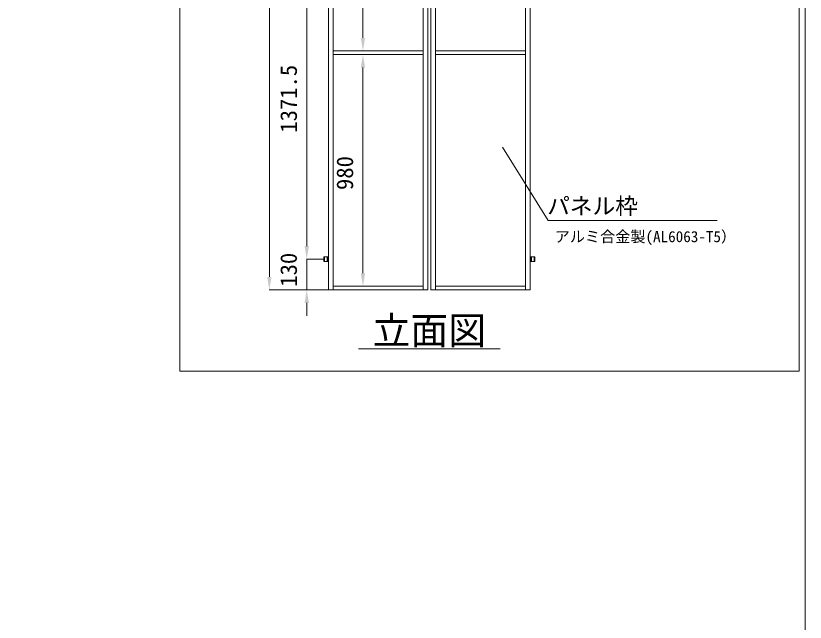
# Model space of a CAD drawing. Units: millimetres, scale not verified. Extents: x -30584 to 1616, y -23100 to 23100.
# Drawn here: x -3725 to 1616, y 6002 to 10109 of the extents above; entities that cross this region are included whole.
import ezdxf
from ezdxf.enums import TextEntityAlignment as Align

# ---------------------------------------------------------------- set-up
doc = ezdxf.new("R2010")
doc.units = ezdxf.units.MM
doc.header["$LTSCALE"] = 150
doc.linetypes.add('DASHED1', pattern=[1.8, 1.2, -0.6])
for name, color, linetype, lineweight in [('0-A_図面枠', 7, 'Continuous', 18), ('0-B_寸法', 3, 'Continuous', 18), ('1-8_標準ﾊﾟﾈﾙ', 7, 'Continuous', 18), ('1-A_文字', 7, 'Continuous', 18)]:
    doc.layers.add(name, color=color, linetype=linetype, lineweight=lineweight)
doc.styles.add('ＭＳ ゴシック', font='')
doc.styles.get('ＭＳ ゴシック').set_extended_font_data('MS Gothic')

msp = doc.modelspace()

# ---------------------------------------------------------------- linework, layer by layer
at = {"layer": '0-A_図面枠'}
for points in [[(-30584.2, 23100), (1615.8, 23100), (1615.8, 900), (-30584.2, 900)], [(-2615.8, 14398.1), (1576, 14398.1), (1576, 7702.7), (-2615.8, 7702.7)]]:
    msp.add_lwpolyline(points, close=True, dxfattribs=at)
at = {"layer": '0-B_寸法'}
for p, q in [((-2009.6, 12969.5), (-2009.6, 8340.7)), ((-1376.3, 11351.1), (-1376.3, 9959.1)), ((-1756.6, 10567.1), (-1756.6, 8548.7)), ((-1576.3, 9871.1), (-1374.7, 9871.1)), ((-1576.3, 9845.5), (-1374.7, 9845.5)), ((-1376.3, 9757.5), (-1376.3, 8365.5)), ((-1756.6, 8548.7), (-1756.6, 8636.7)), ((-1643.1, 8460.7), (-1758.2, 8460.7)), ((-1643.1, 8460.7), (-1758.2, 8460.7)), ((-1756.6, 8460.7), (-1756.6, 8252.7)), ((-1611.1, 8252.7), (-2011.2, 8252.7)), ((-1611.1, 8252.7), (-1758.2, 8252.7)), ((-1576.3, 8277.5), (-1374.7, 8277.5)), ((-1756.6, 8164.7), (-1756.6, 8076.7)), ((-1407.3, 7852.7), (-447.3, 7852.7))]:
    msp.add_line(p, q, dxfattribs=at)
at = {"layer": '0-B_寸法', "color": 91}
for points in [[(-1391, 9959.1), (-1376.3, 9871.1), (-1361.6, 9959.1)], [(-1391, 9757.5), (-1376.3, 9845.5), (-1361.6, 9757.5)], [(-1771.3, 8548.7), (-1756.6, 8460.7), (-1741.9, 8548.7)], [(-1771.3, 8548.7), (-1756.6, 8460.7), (-1741.9, 8548.7)], [(-2024.3, 8340.7), (-2009.6, 8252.7), (-1994.9, 8340.7)], [(-1391, 8365.5), (-1376.3, 8277.5), (-1361.6, 8365.5)], [(-1771.3, 8164.7), (-1756.6, 8252.7), (-1741.9, 8164.7)]]:
    msp.add_solid(points, dxfattribs=at)
at = {"layer": '1-8_標準ﾊﾟﾈﾙ', "linetype": 'DASHED1'}
for p, q in [((-1636.7, 8476.7), (-1636.7, 8444.7)), ((-1619.1, 8476.7), (-1619.1, 8444.7)), ((-235.6, 8476.7), (-235.6, 8444.7)), ((-218, 8476.7), (-218, 8444.7))]:
    msp.add_line(p, q, dxfattribs=at)
at = {"layer": '1-8_標準ﾊﾟﾈﾙ'}
for p, q in [((-1615.6, 8476.7), (-1615.6, 8444.7)), ((-239.1, 8476.7), (-239.1, 8444.7))]:
    msp.add_line(p, q, dxfattribs=at)
for points in [[(-1609.5, 13057.5), (-1577.9, 13057.5), (-1577.9, 8252.7), (-1609.5, 8252.7)], [(-937.5, 13057.5), (-969.1, 13057.5), (-969.1, 8252.7), (-937.5, 8252.7)], [(-917.2, 13057.5), (-885.6, 13057.5), (-885.6, 8252.7), (-917.2, 8252.7)], [(-245.2, 13057.5), (-276.8, 13057.5), (-276.8, 8252.7), (-245.2, 8252.7)], [(-969.1, 9871.1), (-1577.9, 9871.1), (-1577.9, 9845.5), (-969.1, 9845.5)], [(-885.6, 9871.1), (-276.8, 9871.1), (-276.8, 9845.5), (-885.6, 9845.5)], [(-969.1, 8252.7), (-1577.9, 8252.7), (-1577.9, 8277.5), (-969.1, 8277.5)], [(-885.6, 8252.7), (-276.8, 8252.7), (-276.8, 8277.5), (-885.6, 8277.5)]]:
    msp.add_lwpolyline(points, close=True, dxfattribs=at)
for points in [[(-1609.5, 8444.7), (-1641.5, 8444.7), (-1641.5, 8476.7), (-1609.5, 8476.7)], [(-245.2, 8444.7), (-213.2, 8444.7), (-213.2, 8476.7), (-245.2, 8476.7)]]:
    msp.add_lwpolyline(points, dxfattribs=at)
at = {"layer": '1-A_文字'}
for p, q in [((-431.3, 9218.8), (-123.1, 8722.1)), ((-123.1, 8722.1), (-122.5, 8722.1)), ((-122.5, 8722.1), (1020.4, 8722.1))]:
    msp.add_line(p, q, dxfattribs=at)

# ---------------------------------------------------------------- texts
at = {"layer": '0-B_寸法', "style": 'ＭＳ ゴシック'}
for s, p in [('1371.5', (-1789.2, 9317.2)), ('980', (-1409, 8928.9)), ('130', (-1789.2, 8274))]:
    msp.add_text(s, height=112.6, rotation=90, dxfattribs=at).set_placement(p, align=Align.BOTTOM_LEFT)
at = {"layer": '1-A_文字', "style": 'ＭＳ ゴシック'}
for s, height, p in [('パネル枠\u3000\u3000\u3000\u3000\u3000', 112.6, (-129.8, 8730.7)), ('アルミ合金製(AL6063-T5）', 75.07, (-79.1, 8553.2)), ('立面図', 187.7, (-1311.3, 7827.1))]:
    msp.add_text(s, height=height, dxfattribs=at).set_placement(p, align=Align.BOTTOM_LEFT)

doc.saveas('drawing.dxf')
